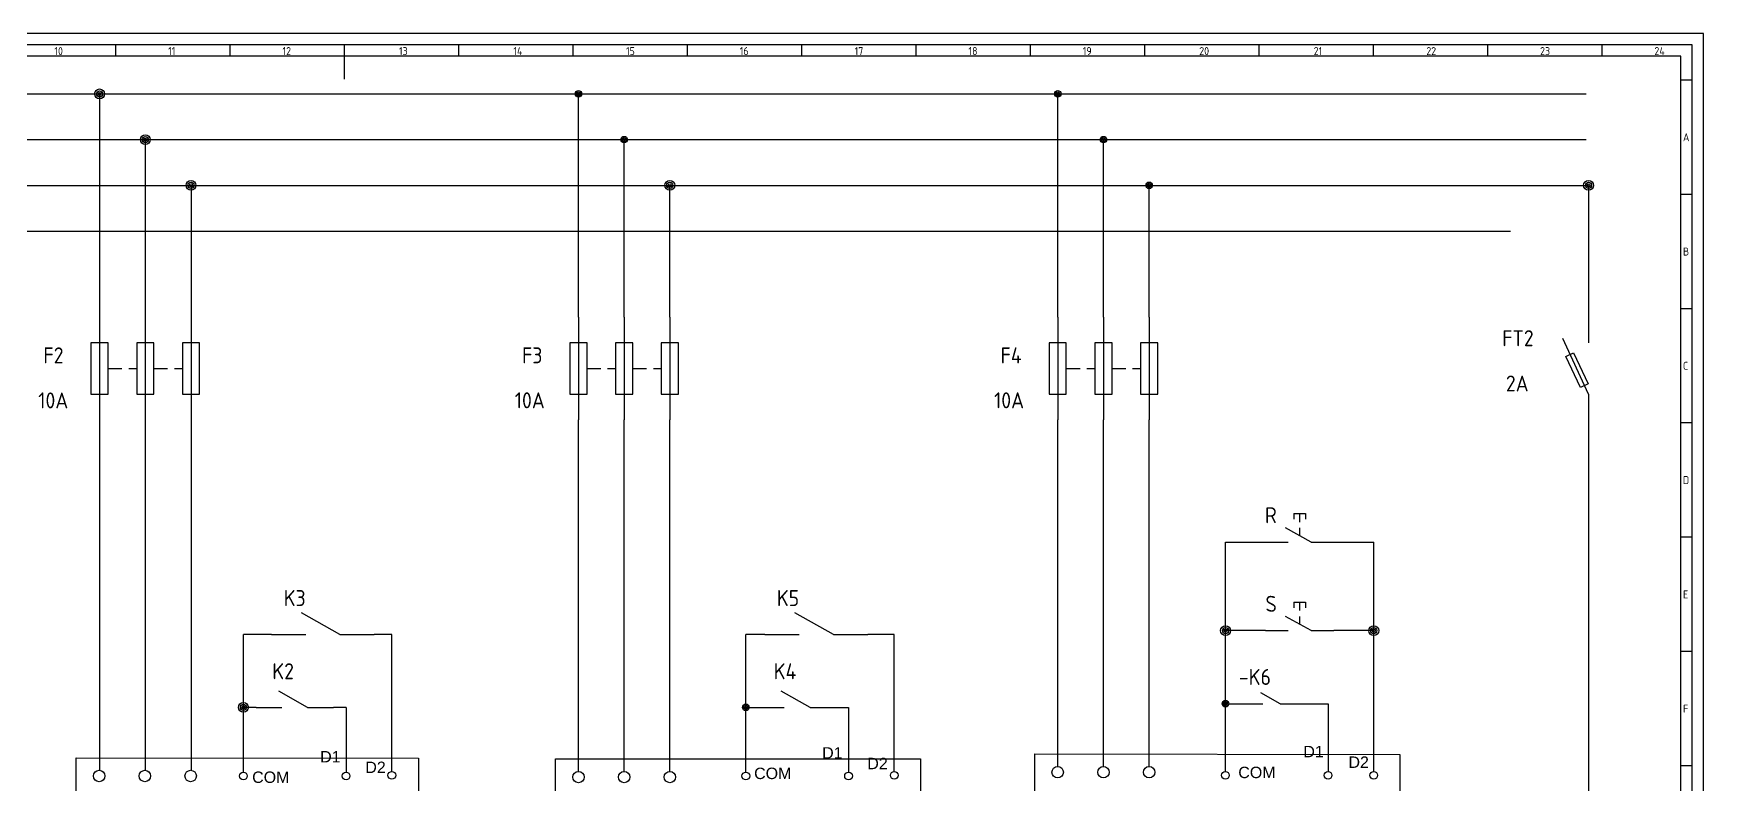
# Model space of a CAD drawing. Header units: millimetres. Extents: x 0 to 1189, y 5 to 846.
# Drawn here: x 459 to 1189, y 517 to 846 of the extents above; entities that cross this region are included whole.
import ezdxf
from ezdxf.enums import TextEntityAlignment as Align

# ---------------------------------------------------------------- set-up
doc = ezdxf.new("R2010")
doc.units = ezdxf.units.MM
doc.header["$LTSCALE"] = 12
doc.linetypes.add('DASHED', pattern=[0.75, 0.5, -0.25])
for name, color, linetype in [('035', 5, 'Continuous'), ('07', 7, 'Continuous'), ('DESC', 7, 'Continuous'), ('LINK', 9, 'DASHED'), ('RED_2.5mm^2', 1, 'Continuous'), ('SYMS', 7, 'Continuous'), ('TAGS', 7, 'Continuous')]:
    doc.layers.add(name, color=color, linetype=linetype)
doc.styles.add('ISO Proportional', font='isocp.shx')
doc.styles.add('WD_IEC', font='isocp2.shx', dxfattribs={"width": 0.9, "height": 4})

# ---------------------------------------------------------------- blocks, each defined once
blk = doc.blocks.new('IEC_border_a0')
at = {"layer": '035', "color": 0}
for p, q in [((1189, 841), (0, 841)), ((1189, 0), (1189, 841)), ((494.5, 836), (494.5, 831)), ((544.5, 836), (544.5, 831)), ((594.5, 836), (594.5, 831)), ((644.5, 836), (644.5, 831)), ((694.5, 836), (694.5, 831)), ((744.5, 836), (744.5, 831)), ((794.5, 836), (794.5, 831)), ((844.5, 836), (844.5, 831)), ((894.5, 836), (894.5, 831)), ((944.5, 836), (944.5, 831)), ((994.5, 836), (994.5, 831)), ((1044.5, 836), (1044.5, 831)), ((1094.5, 836), (1094.5, 831)), ((1144.5, 836), (1144.5, 831)), ((1183.97, 820.54), (1178.98, 820.54)), ((1183.97, 770.54), (1178.98, 770.54)), ((1183.97, 720.54), (1178.98, 720.54)), ((1183.97, 670.54), (1178.98, 670.54)), ((1183.97, 620.54), (1178.98, 620.54)), ((1183.98, 570.5), (1179, 570.5)), ((1183.98, 520.5), (1178.98, 520.5))]:
    blk.add_line(p, q, dxfattribs=at)
blk.add_lwpolyline([(10, 10), (1179, 10), (1179, 831), (10, 831)], close=True, dxfattribs=at)
at = {"layer": '07', "color": 0}
blk.add_line((594.5, 831), (594.5, 821), dxfattribs=at)
blk.add_lwpolyline([(5, 5), (1184, 5), (1184, 836), (5, 836)], close=True, dxfattribs=at)
at = {"layer": '035', "color": 0, "style": 'ISO Proportional'}
for s, p in [('10', (467.72, 831.5)), ('11', (517.49, 831.5)), ('12', (567.49, 831.5)), ('13', (618.42, 831.5)), ('14', (668.46, 831.5)), ('15', (717.72, 831.5)), ('16', (767.49, 831.5)), ('17', (817.72, 831.5)), ('18', (867.49, 831.5)), ('19', (917.49, 831.5)), ('20', (968.42, 831.5)), ('21', (1018.46, 831.5)), ('22', (1067.72, 831.5)), ('23', (1117.49, 831.5)), ('24', (1167.49, 831.5)), ('A', (1179.98, 793.79)), ('B', (1179.98, 743.79)), ('C', (1179.98, 693.79)), ('D', (1179.98, 643.79)), ('E', (1180, 593.75)), ('F', (1180, 543.75))]:
    blk.add_text(s, height=3.5, dxfattribs=at).set_placement(p)
blk = doc.blocks.new('VT0_02')
blk.add_circle((0, 0), 1.25)
at = {"style": 'WD_IEC'}
blk.add_attdef('TAG1', text='', height=2.5, dxfattribs=at).set_placement((-0.5, 1.75), align=Align.RIGHT)
at = {"style": 'WD_IEC', "flags": 1}
for tag, p in [('X4TERM01', (-1.25, 0)), ('X2TERM01', (0, 1.25)), ('X1TERM01', (1.25, 0)), ('X8TERM01', (0, -1.25))]:
    blk.add_attdef(tag, p, '', height=0.32, dxfattribs=at)
blk = doc.blocks.new('WDDOT')
for radius in [0.72, 0.449, 0.223]:
    blk.add_circle((0, 0), radius)
blk = doc.blocks.new('VFU1')
blk.add_line((0, 7.5), (0, -7.5))
blk.add_lwpolyline([(-1.25, 3.75), (-1.25, -3.75), (1.25, -3.75), (1.25, 3.75)], close=True)
at = {"style": 'WD_IEC'}
for tag, p in [('INST', (-5.25, 7.75)), ('LOC', (-5.25, 4.25)), ('TAG1', (-5.25, 0.75)), ('RATING1', (-5.25, -3.75)), ('XREF', (-5.25, -7.75)), ('DESC1', (-5.25, -11.6)), ('DESC2', (-5.25, -15.1)), ('DESC3', (-5.25, -18.6))]:
    blk.add_attdef(tag, text='', height=2.5, dxfattribs=at).set_placement(p, align=Align.RIGHT)
at = {"style": 'WD_IEC', "flags": 1}
for tag, p, height in [('X2TERM01', (0, 7.5), 0.32), ('MFG', (2.75, 6.5), 1.5), ('CAT', (2.75, 4), 1.5), ('X4LINK', (-1.25, 0), 0.32), ('X1LINK', (1.25, 0), 0.32), ('ASSYCODE', (2.25, -4), 1), ('FAMILY', (2.25, -5.5), 1), ('X8TERM02', (0, -7.5), 0.32), ('CATDESC', (2.25, -7), 1)]:
    blk.add_attdef(tag, p, '', height=height, dxfattribs=at)
at = {"style": 'WD_IEC'}
blk.add_attdef('TERM01', text='', height=2, rotation=90, dxfattribs=at).set_placement((-1, 7.5), align=Align.RIGHT)
blk.add_attdef('TERM02', (-1, -7.5), '', height=2, rotation=90, dxfattribs=at)
blk = doc.blocks.new('VFU2')
blk.add_line((0, 7.5), (0, -7.5))
blk.add_lwpolyline([(-1.25, 3.75), (-1.25, -3.75), (1.25, -3.75), (1.25, 3.75)], close=True)
at = {"style": 'WD_IEC'}
for tag, p in [('INST', (-5.25, 7.75)), ('LOC', (-5.25, 4.25)), ('TAG2', (-5.25, 0.75)), ('RATING1', (-5.25, -3.75)), ('XREF', (-5.25, -7.75)), ('DESC1', (-5.25, -11.6)), ('DESC2', (-5.25, -15.1)), ('DESC3', (-5.25, -18.6))]:
    blk.add_attdef(tag, text='', height=2.5, dxfattribs=at).set_placement(p, align=Align.RIGHT)
at = {"style": 'WD_IEC', "flags": 1}
for tag, p, height in [('X2TERM01', (0, 7.5), 0.32), ('MFG', (2.75, 6.5), 1.5), ('CAT', (2.75, 4), 1.5), ('X4LINK', (-1.25, 0), 0.32), ('X1LINK', (1.25, 0), 0.32), ('ASSYCODE', (2.25, -4), 1), ('FAMILY', (2.25, -5.5), 1), ('X8TERM02', (0, -7.5), 0.32), ('CATDESC', (2.25, -7), 1)]:
    blk.add_attdef(tag, p, '', height=height, dxfattribs=at)
at = {"style": 'WD_IEC'}
blk.add_attdef('TERM01', text='', height=2, rotation=90, dxfattribs=at).set_placement((-1, 7.5), align=Align.RIGHT)
blk.add_attdef('TERM02', (-1, -7.5), '', height=2, rotation=90, dxfattribs=at)
blk = doc.blocks.new('HCR21')
for p, q in [((2.5, 0), (-3.12, 3.12)), ((-7.5, 0), (-2.5, 0)), ((2.5, 0), (7.5, 0))]:
    blk.add_line(p, q)
at = {"style": 'WD_IEC'}
for tag, p in [('INST', (-2.5, 10.12)), ('LOC', (-2.5, 7.12)), ('TAG2', (-2.5, 4.12)), ('DESC1', (-2.5, -9.25)), ('DESC2', (-2.5, -12.25)), ('DESC3', (-2.5, -15.25))]:
    blk.add_attdef(tag, text='', height=2.5, dxfattribs=at).set_placement(p, align=Align.RIGHT)
for tag, p, height, flags in [('TERM01', (-7.5, 1), 2, 8), ('X2LINK', (0, 2.27), 0.32, 1), ('X4TERM01', (-7.5, 0), 0.32, 1), ('X8LINK', (0, 0.77), 0.32, 1), ('X1TERM02', (7.5, 0), 0.32, 1), ('CONTACT', (6.5, -2.25), 1, 1), ('FAMILY', (6.5, -3.75), 1, 1), ('COMMON', (7.75, -3.5), 1, 1)]:
    blk.add_attdef(tag, p, '', height=height, dxfattribs=dict(at, flags=flags))
at = {"style": 'WD_IEC', "flags": 8}
for tag, height, p in [('TERM02', 2, (7.5, 1)), ('XREF', 2.5, (-2.5, -6.25))]:
    blk.add_attdef(tag, text='', height=height, dxfattribs=at).set_placement(p, align=Align.RIGHT)
blk = doc.blocks.new('HPB11')
for p, q in [((-1.25, 6.25), (1.25, 6.25)), ((-1.25, 6.25), (-1.25, 5)), ((0, 6.25), (0, 4.38)), ((1.25, 6.25), (1.25, 5)), ((-7.5, 0), (-2.5, 0)), ((2.5, 0), (-3.12, 3.12)), ((0, 3.12), (0, 1.39)), ((2.5, 0), (7.5, 0))]:
    blk.add_line(p, q)
at = {"style": 'WD_IEC'}
for tag, p in [('INST', (-5, 10.12)), ('LOC', (-5, 7.12)), ('TAG1', (-5, 4.12)), ('DESC1', (-5, -10.5)), ('DESC3', (-5, -16.5)), ('DESC2', (-5, -13.5))]:
    blk.add_attdef(tag, text='', height=2.5, dxfattribs=at).set_placement(p, align=Align.RIGHT)
for tag, p, height, flags in [('MFG', (4.92, 12.12), 1.5, 9), ('CAT', (4.92, 9.62), 1.5, 9), ('X4TERM01', (-7.5, 0), 0.32, 1), ('TERM01', (-7.5, 1), 2, 8), ('X8LINK', (0, 0), 0.32, 1), ('X1TERM02', (7.5, 0), 0.32, 1), ('ASSYCODE', (3.5, -2.75), 1, 1), ('FAMILY', (3.5, -4.25), 1, 1), ('CATDESC', (3.5, -5.75), 1, 1), ('CONTACT', (3.5, -7.5), 1, 1), ('COMMON', (4.75, -8.75), 1, 1)]:
    blk.add_attdef(tag, p, '', height=height, dxfattribs=dict(at, flags=flags))
at = {"style": 'WD_IEC', "flags": 8}
blk.add_attdef('TERM02', text='', height=2, dxfattribs=at).set_placement((7.5, 1), align=Align.RIGHT)
at = {"lineweight": 15, "style": 'WD_IEC'}
blk.add_attdef('XREF', text='', height=2.5, dxfattribs=at).set_placement((-5, -7.5), align=Align.RIGHT)
blk = doc.blocks.new('VFU1FS')
for p, q in [((0, 7.5), (0, 3.75)), ((0, -3.75), (-3.75, 4.38)), ((0, -3.75), (0, -7.5))]:
    blk.add_line(p, q)
blk.add_lwpolyline([(-1.19, -2.76), (-3.3, 1.77), (-2.17, 2.3), (-0.06, -2.24)], close=True)
at = {"style": 'WD_IEC'}
for tag, p in [('INST', (-8, 10.25)), ('LOC', (-8, 6.75)), ('TAG1', (-8, 3.25)), ('RATING1', (-8, -1.35)), ('DESC1', (-8, -9.85)), ('DESC2', (-8, -13.35)), ('DESC3', (-8, -16.85))]:
    blk.add_attdef(tag, text='', height=2.5, dxfattribs=at).set_placement(p, align=Align.RIGHT)
at = {"style": 'WD_IEC', "flags": 1}
for tag, p, height in [('X2TERM01', (0, 7.5), 0.32), ('MFG', (2.75, 6.5), 1.5), ('CAT', (2.75, 4), 1.5), ('X4LINK', (-2.48, 0), 0.32), ('X1LINK', (-1.1, 0), 0.32), ('ASSYCODE', (1, -4), 1), ('FAMILY', (1, -5.5), 1), ('X8TERM02', (0, -7.5), 0.32), ('CATDESC', (1, -7), 1)]:
    blk.add_attdef(tag, p, '', height=height, dxfattribs=at)
at = {"style": 'WD_IEC'}
blk.add_attdef('TERM01', text='', height=2, rotation=90, dxfattribs=at).set_placement((-1, 7.5), align=Align.RIGHT)
blk.add_attdef('TERM02', (-1, -7.5), '', height=2, rotation=90, dxfattribs=at)
at = {"lineweight": 15, "style": 'WD_IEC'}
blk.add_attdef('XREF', text='', height=2.5, dxfattribs=at).set_placement((-8, -6), align=Align.RIGHT)

msp = doc.modelspace()

# ---------------------------------------------------------------- linework, layer by layer
at = {"color": 0}
for points in [[(477.31, 529.01), (626.92, 528.84), (626.92, 448.45), (477.31, 448.62)], [(686.92, 528.52), (846.52, 528.52), (846.52, 448.14), (686.92, 448.14)], [(896.52, 530.62), (1056.13, 530.45), (1056.13, 450.07), (896.52, 450.23)]]:
    msp.add_lwpolyline(points, close=True, dxfattribs=at)
at = {"layer": 'LINK', "color": 0}
for points in [[(491.22, 699.3), (503.72, 699.3)], [(511.22, 699.3), (523.72, 699.3)], [(700.67, 699.3), (713.17, 699.3)], [(720.67, 699.3), (733.15, 699.3)], [(910.27, 699.3), (922.77, 699.3)], [(930.27, 699.3), (942.77, 699.3)]]:
    msp.add_lwpolyline(points, dxfattribs=at)
at = {"layer": 'RED_2.5mm^2', "color": 0}
for p, q in [((322.38, 819.45), (1137.66, 819.45)), ((487.47, 819.45), (487.47, 721.8)), ((696.92, 721.8), (696.92, 819.45)), ((906.52, 721.8), (906.52, 819.45)), ((322.38, 799.45), (1137.66, 799.45)), ((507.47, 799.45), (507.47, 721.8)), ((716.92, 721.8), (716.92, 799.45)), ((926.52, 721.8), (926.52, 799.45)), ((322.38, 779.45), (1137.66, 779.45)), ((527.47, 779.45), (527.47, 721.8)), ((736.92, 721.8), (736.88, 779.45)), ((946.52, 721.8), (946.52, 779.45)), ((1138.68, 779.45), (1137.66, 779.45)), ((1138.68, 779.45), (1138.68, 714.3)), ((87.03, 759.45), (1104.53, 759.45)), ((487.47, 676.8), (487.47, 523.51)), ((507.47, 676.8), (507.47, 523.51)), ((527.47, 676.8), (527.47, 523.51)), ((696.92, 523.07), (696.92, 676.8)), ((716.92, 523.07), (716.92, 676.8)), ((736.92, 523.07), (736.88, 676.8)), ((906.52, 525.13), (906.52, 676.8)), ((926.52, 525.13), (926.52, 676.8)), ((946.52, 525.13), (946.52, 676.8)), ((1138.68, 676.8), (1138.68, 297.4)), ((979.91, 584.59), (979.91, 623.36)), ((979.91, 623.36), (997.34, 623.36)), ((1027.34, 623.36), (1044.76, 623.36)), ((1044.76, 522.97), (1044.76, 623.36)), ((979.91, 583.14), (979.91, 584.59)), ((997.34, 584.59), (979.91, 584.59)), ((1044.76, 584.59), (1027.34, 584.59)), ((550.4, 522.69), (550.4, 581.55)), ((550.44, 581.53), (550.44, 582.97)), ((562.62, 582.97), (550.44, 582.97)), ((615.3, 582.97), (607.62, 582.97)), ((615.3, 522.97), (615.3, 582.97)), ((770.12, 522.69), (770.12, 581.55)), ((770.17, 581.53), (770.17, 582.97)), ((778.45, 582.97), (770.17, 582.97)), ((835.02, 582.97), (823.45, 582.97)), ((835.02, 522.97), (835.02, 582.97)), ((979.86, 522.97), (979.86, 583.16)), ((555.97, 551.03), (550.4, 551.03)), ((595.3, 551.03), (589.72, 551.03)), ((595.3, 551.03), (595.3, 522.67)), ((770.12, 551.03), (775.7, 551.03)), ((809.45, 551.03), (815.03, 551.03)), ((815.03, 551.03), (815.03, 522.67)), ((979.86, 552.64), (988.77, 552.64)), ((1011.27, 552.64), (1024.77, 552.64)), ((1024.77, 552.64), (1024.77, 522.97))]:
    msp.add_line(p, q, dxfattribs=at)

# ---------------------------------------------------------------- block references
msp.add_blockref('IEC_border_a0', (0, 4.94))
at = {"layer": 'SYMS', "color": 0}
for name, p, xscale, yscale, zscale in [('WDDOT', (487.47, 819.45), 3, 3, 3), ('WDDOT', (696.92, 819.45), 2, 2, 2), ('WDDOT', (906.52, 819.45), 2, 2, 2), ('WDDOT', (507.47, 799.45), 3, 3, 3), ('WDDOT', (716.92, 799.45), 2, 2, 2), ('WDDOT', (926.52, 799.45), 2, 2, 2), ('WDDOT', (527.47, 779.45), 3, 3, 3), ('WDDOT', (736.88, 779.45), 3, 3, 3), ('WDDOT', (1138.68, 779.45), 3, 3, 3), ('WDDOT', (946.52, 779.45), 2, 2, 2), ('VFU2', (507.47, 699.3), 3, 3, 3), ('VFU2', (527.47, 699.3), 3, 3, 3), ('VFU2', (716.92, 699.3), 3, 3, 3), ('VFU2', (736.9, 699.3), 3, 3, 3), ('VFU2', (926.52, 699.3), 3, 3, 3), ('VFU2', (946.52, 699.3), 3, 3, 3), ('WDDOT', (979.91, 584.59), 3, 3, 3), ('WDDOT', (1044.76, 584.59), 3, 3, 3), ('WDDOT', (550.4, 551.03), 3, 3, 3), ('WDDOT', (770.12, 551.03), 2, 2, 2), ('WDDOT', (979.86, 552.64), 2, 2, 2), ('VT0_02', (487.31, 521.01), 2, 2, 2), ('VT0_02', (507.31, 521.01), 2, 2, 2), ('VT0_02', (527.31, 521.01), 2, 2, 2), ('VT0_02', (550.4, 521.01), 1.343140914178041, 1.343140914178041, 1.343140914178041), ('VT0_02', (595.3, 521), 1.343140914178041, 1.343140914178041, 1.343140914178041), ('VT0_02', (615.3, 521.29), 1.343140914178041, 1.343140914178041, 1.343140914178041), ('VT0_02', (696.92, 520.53), 2, 2, 2), ('VT0_02', (716.92, 520.53), 2, 2, 2), ('VT0_02', (736.92, 520.53), 2, 2, 2), ('VT0_02', (770.12, 521.01), 1.343140914178041, 1.343140914178041, 1.343140914178041), ('VT0_02', (815.03, 521), 1.343140914178041, 1.343140914178041, 1.343140914178041), ('VT0_02', (835.02, 521.29), 1.343140914178041, 1.343140914178041, 1.343140914178041), ('VT0_02', (906.52, 522.63), 2, 2, 2), ('VT0_02', (926.52, 522.63), 2, 2, 2), ('VT0_02', (946.52, 522.63), 2, 2, 2), ('VT0_02', (979.86, 521.29), 1.343140914178041, 1.343140914178041, 1.343140914178041), ('VT0_02', (1024.77, 521.29), 1.343140914178041, 1.343140914178041, 1.343140914178041), ('VT0_02', (1044.76, 521.29), 1.343140914178041, 1.343140914178041, 1.343140914178041)]:
    msp.add_blockref(name, p, dxfattribs=dict(at, xscale=xscale, yscale=yscale, zscale=zscale))
ref = msp.add_blockref('VFU1', (487.47, 699.3), dxfattribs=dict(at, xscale=3, yscale=3, zscale=3))
ref.add_attrib('DESC1', '10A', dxfattribs={"layer": 'DESC', "height": 7, "style": 'WD_IEC'}).set_placement((473.78, 681.84), align=Align.RIGHT)
ref.add_attrib('TAG1', 'F2', dxfattribs={"layer": 'TAGS', "height": 7, "style": 'WD_IEC'}).set_placement((471.72, 701.55), align=Align.RIGHT)
ref = msp.add_blockref('VFU1', (696.92, 699.3), dxfattribs=dict(at, xscale=3, yscale=3, zscale=3))
ref.add_attrib('DESC1', '10A', dxfattribs={"layer": 'DESC', "height": 7, "style": 'WD_IEC'}).set_placement((682.19, 681.89), align=Align.RIGHT)
ref.add_attrib('TAG1', 'F3', dxfattribs={"layer": 'TAGS', "height": 7, "style": 'WD_IEC'}).set_placement((681.17, 701.55), align=Align.RIGHT)
ref = msp.add_blockref('VFU1', (906.52, 699.3), dxfattribs=dict(at, xscale=3, yscale=3, zscale=3))
ref.add_attrib('DESC1', '10A', dxfattribs={"layer": 'DESC', "height": 7, "style": 'WD_IEC'}).set_placement((891.8, 681.89), align=Align.RIGHT)
ref.add_attrib('TAG1', 'F4', dxfattribs={"layer": 'TAGS', "height": 7, "style": 'WD_IEC'}).set_placement((890.77, 701.55), align=Align.RIGHT)
at = {"layer": 'SYMS'}
ref = msp.add_blockref('VFU1FS', (1138.68, 699.3), dxfattribs=dict(at, xscale=3, yscale=3, zscale=3))
ref.add_attrib('DESC1', '2A', dxfattribs={"layer": 'DESC', "height": 7, "style": 'WD_IEC'}).set_placement((1112.47, 689.24), align=Align.RIGHT)
ref.add_attrib('TAG1', 'FT2', dxfattribs={"layer": 'TAGS', "height": 7, "style": 'WD_IEC'}).set_placement((1114.68, 709.05), align=Align.RIGHT)
at = {"layer": 'SYMS', "color": 0}
ref = msp.add_blockref('HPB11', (1012.34, 623.36), dxfattribs=dict(at, xscale=2, yscale=2, zscale=2))
ref.add_attrib('TAG1', 'R', dxfattribs={"layer": 'TAGS', "height": 7, "style": 'WD_IEC'}).set_placement((1002.34, 631.61), align=Align.RIGHT)
ref = msp.add_blockref('HCR21', (585.12, 582.97), dxfattribs=dict(at, xscale=3, yscale=3, zscale=3))
ref.add_attrib('TAG2', 'K3', dxfattribs={"layer": 'TAGS', "height": 7, "style": 'WD_IEC'}).set_placement((577.62, 595.35), align=Align.RIGHT)
ref = msp.add_blockref('HCR21', (800.95, 582.97), dxfattribs=dict(at, xscale=3, yscale=3, zscale=3))
ref.add_attrib('TAG2', 'K5', dxfattribs={"layer": 'TAGS', "height": 7, "style": 'WD_IEC'}).set_placement((793.45, 595.35), align=Align.RIGHT)
ref = msp.add_blockref('HPB11', (1012.34, 584.59), dxfattribs=dict(at, xscale=2, yscale=2, zscale=2))
ref.add_attrib('TAG1', 'S', dxfattribs={"layer": 'TAGS', "height": 7, "style": 'WD_IEC'}).set_placement((1002.34, 592.84), align=Align.RIGHT)
ref = msp.add_blockref('HCR21', (572.85, 551.03), dxfattribs=dict(at, xscale=2.25, yscale=2.25, zscale=2.25))
ref.add_attrib('TAG2', 'K2', dxfattribs={"layer": 'TAGS', "height": 7, "style": 'WD_IEC'}).set_placement((572.5, 563.32), align=Align.RIGHT)
ref = msp.add_blockref('HCR21', (792.57, 551.03), dxfattribs=dict(at, xscale=2.25, yscale=2.25, zscale=2.25))
ref.add_attrib('TAG2', 'K4', dxfattribs={"layer": 'TAGS', "height": 7, "style": 'WD_IEC'}).set_placement((792.23, 563.32), align=Align.RIGHT)
ref = msp.add_blockref('HCR21', (1000.02, 552.64), dxfattribs=dict(at, xscale=1.5, yscale=1.5, zscale=1.5))
ref.add_attrib('TAG2', '-K6', dxfattribs={"layer": 'TAGS', "height": 7, "style": 'WD_IEC'}).set_placement((999.78, 560.83), align=Align.RIGHT)

# ---------------------------------------------------------------- texts
at = {"color": 0, "attachment_point": 1}
for s, width, insert, char_height in [('{\\fArial|b0|i0|c0|p34; D1}', 5.0294, (803.5, 533.6), 5), ('{\\fArial|b0|i0|c0|p34; D1}', 5.0294, (1013.95, 534.18), 5), ('{\\fArial|b0|i0|c0|p34; D1}', 5.0294, (583.95, 531.92), 5), ('{\\fArial|b0|i0|c0|p34; \\H2x;D2}', 5.0294, (603.7, 527.29), 2.5), ('{\\fArial|b0|i0|c0|p34; \\H2x;D2}', 5.0294, (823.24, 528.96), 2.5), ('{\\fArial|b0|i0|c0|p34; \\H2x;D2}', 5.0294, (1033.69, 529.54), 2.5), ('{\\fArial|b0|i0|c0|p34;COM}', 4, (554.21, 522.96), 5), ('{\\fArial|b0|i0|c0|p34;COM}', 4, (773.75, 524.64), 5), ('{\\fArial|b0|i0|c0|p34;COM}', 4, (985.51, 525.06), 5)]:
    msp.add_mtext_dynamic_manual_height_columns(s, width=width, gutter_width=12.5, heights=[0], dxfattribs=dict(at, insert=insert, char_height=char_height))

doc.saveas('drawing.dxf')
